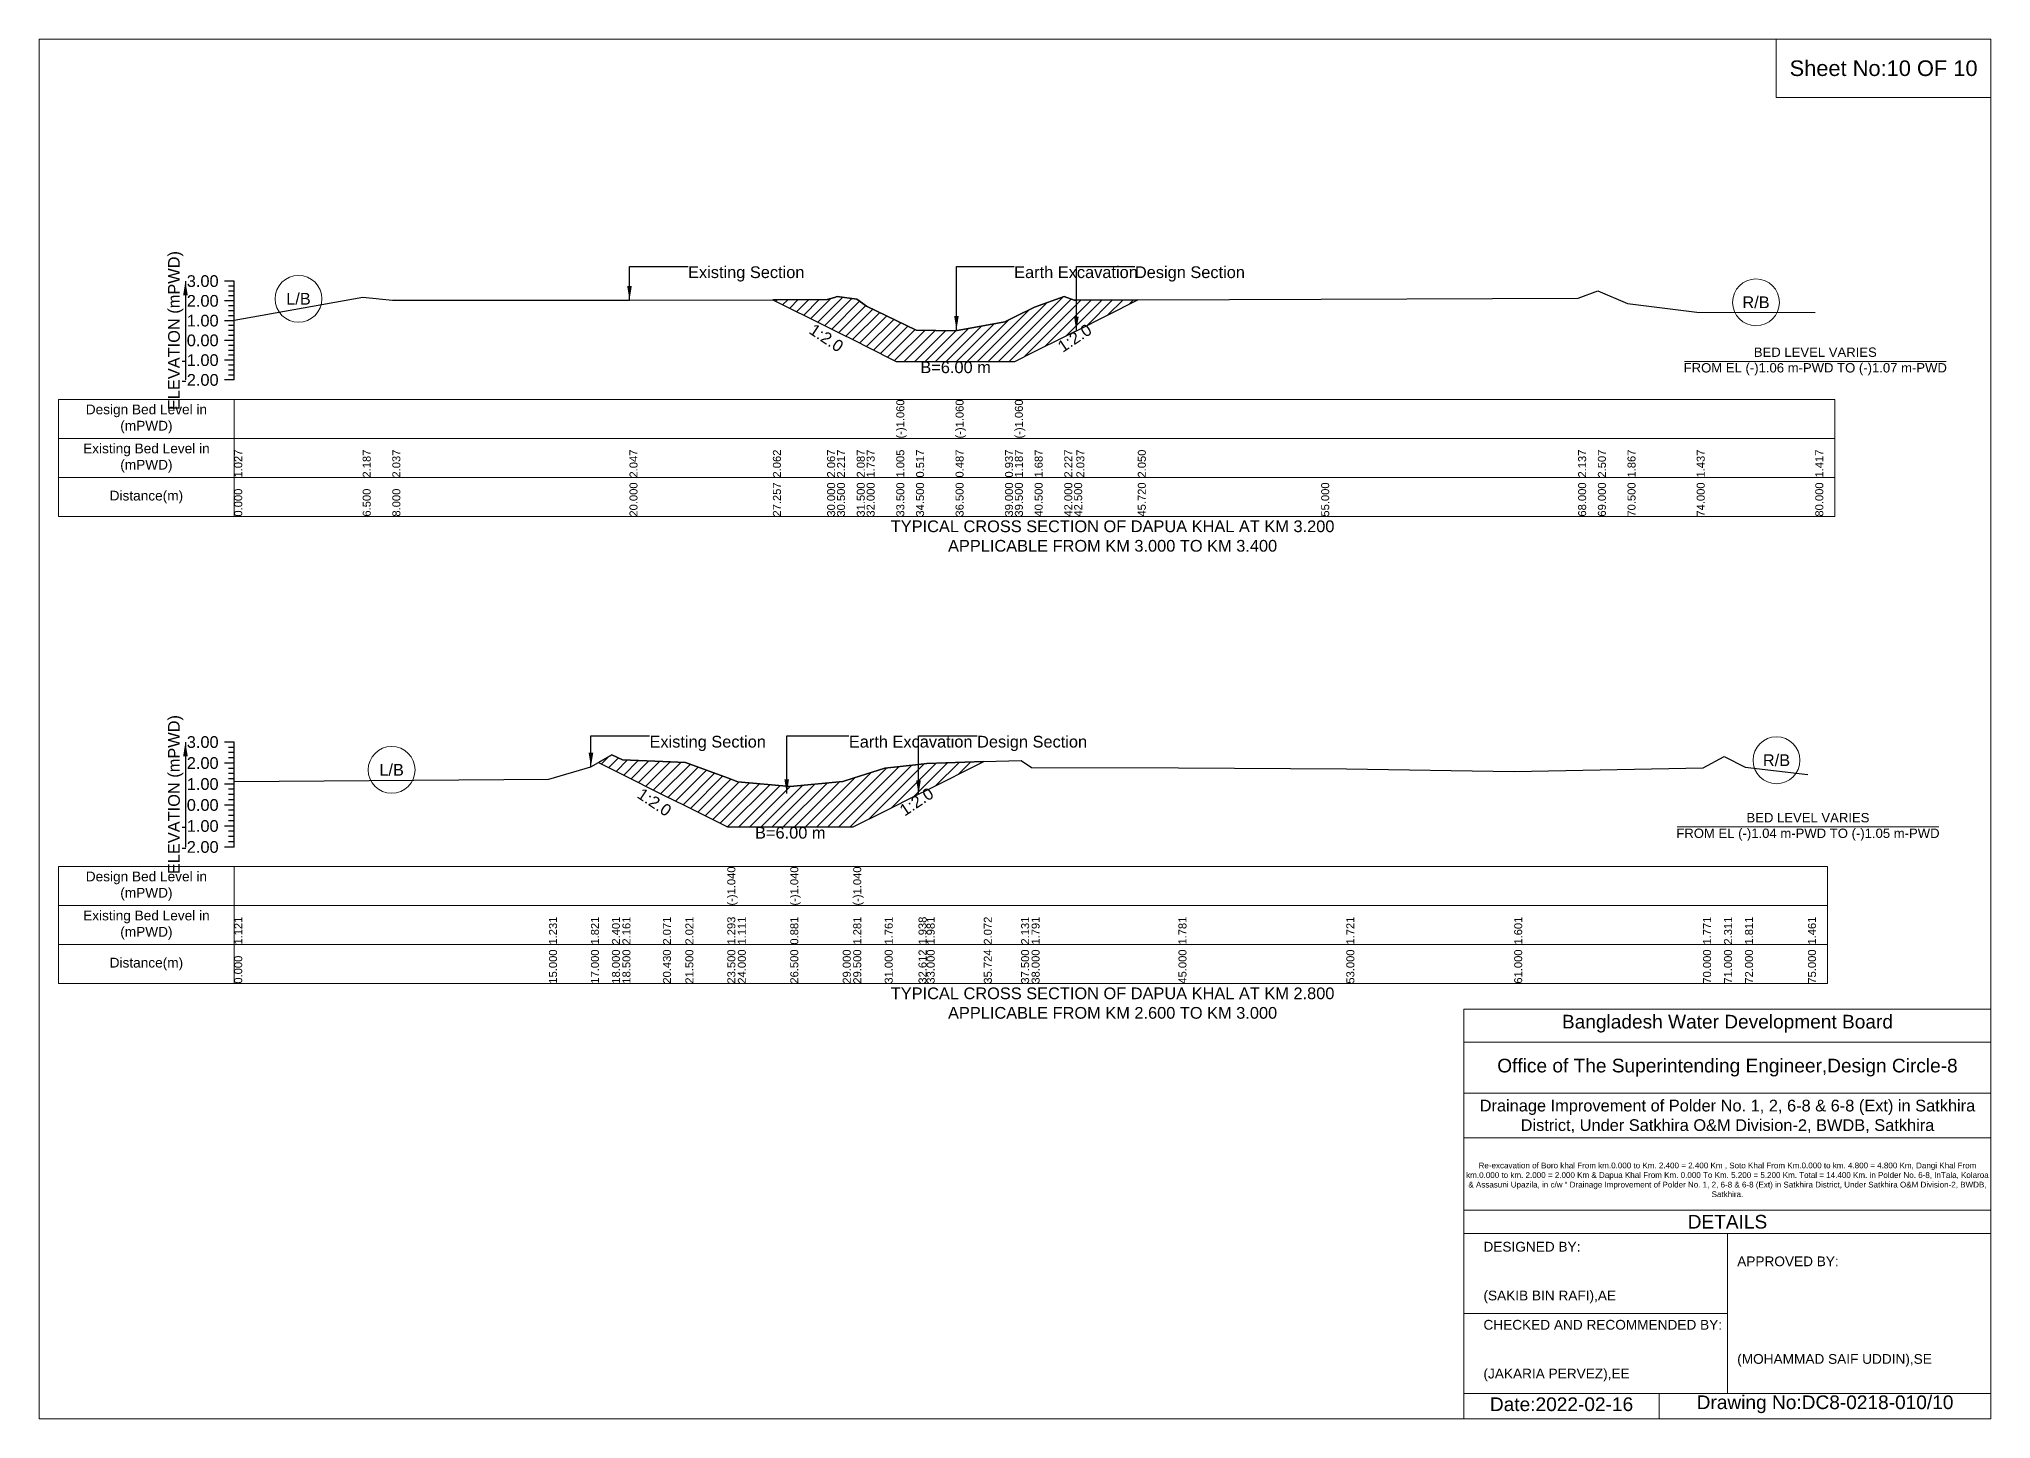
# Model space of a CAD drawing. Header units: inches. Extents: x 91000 to 538000, y -5656 to 0.
# Drawn here: x 400000 to 408000, y -5656 to 0 of the extents above; entities that cross this region are included whole.
import ezdxf

# ---------------------------------------------------------------- set-up
doc = ezdxf.new("R2010")
doc.units = ezdxf.units.IN
doc.header["$LTSCALE"] = 7
doc.header["$MEASUREMENT"] = 0
for name, color, linetype, lineweight in [('Cross section Data Border', 7, 'Continuous', 9), ('Cross Section Labels', 7, 'Continuous', 9), ('Existing_Bed_Level for Xsection', 7, 'Continuous', 25)]:
    doc.layers.add(name, color=color, linetype=linetype, lineweight=lineweight)
doc.styles.get("Standard").update_dxf_attribs({"font": 'arial.ttf'})
doc.dimstyles.get("Standard").update_dxf_attribs({"dimtxt": 45, "dimasz": 60, "dimexe": 0.18, "dimexo": 0.0625, "dimgap": 0.09, "dimtad": 0, "dimtih": 1, "dimtoh": 1, "dimdec": 4, "dimzin": 0, "dimdsep": 46, "dimtxsty": 'Standard', "dimcen": 0.09, "dimadec": 0, "dimazin": 0, "dimtfac": 1, "dimtdec": 4, "dimtofl": 0, "dimtmove": 0, "dimatfit": 3, "dimfxl": 1, "dimtolj": 1, "dimtzin": 0, "dimarcsym": 0})

msp = doc.modelspace()

# ---------------------------------------------------------------- hatches: boundary and pattern name
at = {"layer": 'Existing_Bed_Level for Xsection'}
h = msp.add_hatch(dxfattribs=at)
h.set_pattern_fill('ANSI31', color=256, scale=243, style=0)
h.paths.add_polyline_path([(403007.81474, -1068.46437), (403230, -1179.557), (403260.65737, -1194.88569), (403270.5, -1199.807), (403351.5, -1240.307), (403392, -1260.557), (403513.5, -1321.307), (403594.5, -1321.307), (403756.5, -1321.307), (403959, -1321.307), (403999.5, -1321.307), (404080.5, -1280.807), (404202, -1220.057), (404242.5, -1199.807), (404251.4002, -1195.3569), (404503.3004, -1069.4068), (404251.4002, -1070.4144), (404242.5, -1070.45), (404202, -1055.06), (404080.5, -1098.8), (403999.5, -1139.3), (403959, -1159.55), (403756.5, -1196), (403594.5, -1193.57), (403513.5, -1154.042), (403392, -1094.75), (403351.5, -1066.4), (403270.5, -1055.87), (403260.65737, -1058.82279), (403230, -1068.02)])
h = msp.add_hatch(dxfattribs=at)
h.set_pattern_fill('ANSI31', color=256, scale=258, style=0)
h.paths.add_polyline_path([(402292.97593, -2965.19396), (402348, -2992.706), (402391, -3014.206), (402556.98796, -3097.19998), (402649, -3143.206), (402821, -3229.206), (402864, -3229.206), (403079, -3229.206), (403294, -3229.206), (403337, -3229.206), (403466, -3164.706), (403604.61357, -3095.39921), (403638, -3078.706), (403872.22714, -2961.59243), (403638, -2969.4), (403604.61357, -2973.07251), (403466, -2988.32), (403337, -3029.6), (403294, -3043.36), (403079, -3064), (402864, -3044.22), (402821, -3028.568), (402649, -2965.96), (402556.98796, -2961.6661), (402391, -2953.92), (402348, -2933.28)])

# ---------------------------------------------------------------- linework, layer by layer
at = {"layer": 'Cross section Data Border'}
for points in [[(400080, -1477.447), (407360, -1477.447), (407360, -1957.447), (400080, -1957.447)], [(400080, -3391.766), (407330, -3391.766), (407330, -3871.766), (400080, -3871.766)]]:
    msp.add_lwpolyline(points, close=True, dxfattribs=at)
for points in [[(400800, -1477.447), (400800, -1957.447)], [(400080, -1637.447), (407360, -1637.447)], [(400080, -1797.447), (407360, -1797.447)], [(400800, -3391.766), (400800, -3871.766)], [(400080, -3551.766), (407330, -3551.766)], [(400080, -3711.766), (407330, -3711.766)]]:
    msp.add_lwpolyline(points, dxfattribs=at)
at = {"layer": 'Cross Section Labels'}
for points in [[(400000, 0), (408000, 0), (408000, -5656), (400000, -5656)], [(407120, 0), (408000, 0), (408000, -240), (407120, -240)]]:
    msp.add_lwpolyline(points, close=True, dxfattribs=at)
for points in [[(406744.19427, -1321.307), (407815.80573, -1321.307)], [(406714.19427, -3229.206), (407785.80573, -3229.206)], [(405840, -5656), (405840, -3976), (408000, -3976)], [(405840, -4112), (408000, -4112)], [(405840, -4320), (408000, -4320)], [(405840, -4504), (408000, -4504)], [(405840, -4800), (408000, -4800)], [(405840, -4896), (408000, -4896)], [(406920, -4896), (406920, -5552)], [(405840, -5224), (406920, -5224)], [(405840, -5552), (408000, -5552)], [(406640, -5552), (406640, -5656)]]:
    msp.add_lwpolyline(points, dxfattribs=at)
for centre in [(401063.25, -1064.78), (407037, -1079.36), (407121, -2956.07), (401445, -2995.63)]:
    msp.add_circle(centre, 96, dxfattribs=at)
at = {"layer": 'Existing_Bed_Level for Xsection'}
for points in [[(400800, -992.447), (400760, -992.447)], [(400800, -1012.697), (400776, -1012.697)], [(400800, -1032.947), (400776, -1032.947)], [(400800, -1397.447), (400800, -1316.447), (400800, -1235.447), (400800, -1154.447), (400800, -1073.447), (400800, -992.447)], [(400800, -1152.26), (401326.5, -1058.3), (401448, -1070.45), (402420, -1069.64), (403007.81474, -1068.46437), (403230, -1068.02), (403260.65737, -1058.82279), (403270.5, -1055.87), (403351.5, -1066.4), (403392, -1094.75), (403513.5, -1154.042), (403513.5, -1154.042), (403594.5, -1193.57), (403756.5, -1196), (403756.5, -1196), (403959, -1159.55), (403999.5, -1139.3), (403999.5, -1139.3), (404080.5, -1098.8), (404202, -1055.06), (404242.5, -1070.45), (404251.4002, -1070.4144), (404503.3004, -1069.4068), (405255, -1066.4), (406308, -1062.35), (406389, -1032.38), (406510.5, -1084.22), (406794, -1119.05), (407280, -1120.67)], [(400800, -1073.447), (400760, -1073.447)], [(400800, -1053.197), (400776, -1053.197)], [(400800, -1093.697), (400776, -1093.697)], [(400800, -1113.947), (400776, -1113.947)], [(400800, -1154.447), (400760, -1154.447)], [(400800, -1134.197), (400776, -1134.197)], [(400800, -1174.697), (400776, -1174.697)], [(400800, -1194.947), (400776, -1194.947)], [(400800, -1235.447), (400760, -1235.447)], [(400800, -1215.197), (400776, -1215.197)], [(400800, -1255.697), (400776, -1255.697)], [(400800, -1275.947), (400776, -1275.947)], [(400800, -1316.447), (400760, -1316.447)], [(400800, -1296.197), (400776, -1296.197)], [(400800, -1336.697), (400776, -1336.697)], [(400800, -1356.947), (400776, -1356.947)], [(400800, -1397.447), (400760, -1397.447)], [(400800, -1377.197), (400776, -1377.197)], [(400800, -2881.766), (400760, -2881.766)], [(400800, -2903.266), (400776, -2903.266)], [(400800, -2924.766), (400776, -2924.766)], [(400800, -2946.266), (400776, -2946.266)], [(400800, -3311.766), (400800, -3225.766), (400800, -3139.766), (400800, -3053.766), (400800, -2967.766), (400800, -2881.766)], [(400800, -3043.36), (402090, -3033.9), (402262, -2983.16), (402292.97593, -2965.19396), (402348, -2933.28), (402391, -2953.92), (402556.98796, -2961.6661), (402649, -2965.96), (402821, -3028.568), (402821, -3028.568), (402864, -3044.22), (403079, -3064), (403079, -3064), (403294, -3043.36), (403337, -3029.6), (403337, -3029.6), (403466, -2988.32), (403604.61357, -2973.07251), (403638, -2969.4), (403872.22714, -2961.59243), (404025, -2956.5), (404068, -2985.74), (404670, -2986.6), (405358, -2991.76), (406046, -3002.08), (406820, -2987.46), (406906, -2941.02), (406992, -2984.02), (407250, -3014.12)], [(400800, -2967.766), (400760, -2967.766)], [(400800, -2989.266), (400776, -2989.266)], [(400800, -3010.766), (400776, -3010.766)], [(400800, -3032.266), (400776, -3032.266)], [(400800, -3053.766), (400760, -3053.766)], [(400800, -3075.266), (400776, -3075.266)], [(400800, -3096.766), (400776, -3096.766)], [(400800, -3118.266), (400776, -3118.266)], [(400800, -3139.766), (400760, -3139.766)], [(400800, -3161.266), (400776, -3161.266)], [(400800, -3182.766), (400776, -3182.766)], [(400800, -3225.766), (400760, -3225.766)], [(400800, -3204.266), (400776, -3204.266)], [(400800, -3247.266), (400776, -3247.266)], [(400800, -3268.766), (400776, -3268.766)], [(400800, -3311.766), (400760, -3311.766)], [(400800, -3290.266), (400776, -3290.266)]]:
    msp.add_lwpolyline(points, dxfattribs=at)
for points in [[(403007.81474, -1068.46437), (403007.81474, -1068.46437), (403230, -1179.557), (403260.65737, -1194.88569), (403270.5, -1199.807), (403351.5, -1240.307), (403392, -1260.557), (403513.5, -1321.307), (403513.5, -1321.307), (403594.5, -1321.307), (403756.5, -1321.307), (403756.5, -1321.307), (403959, -1321.307), (403999.5, -1321.307), (403999.5, -1321.307), (404080.5, -1280.807), (404202, -1220.057), (404242.5, -1199.807), (404251.4002, -1195.3569), (404503.3004, -1069.4068), (404503.3004, -1069.4068), (404503.3004, -1069.4068), (404251.4002, -1070.4144), (404242.5, -1070.45), (404202, -1055.06), (404080.5, -1098.8), (403999.5, -1139.3), (403999.5, -1139.3), (403959, -1159.55), (403756.5, -1196), (403756.5, -1196), (403594.5, -1193.57), (403513.5, -1154.042), (403513.5, -1154.042), (403392, -1094.75), (403351.5, -1066.4), (403270.5, -1055.87), (403260.65737, -1058.82279), (403230, -1068.02), (403007.81474, -1068.46437)], [(402292.97593, -2965.19396), (402292.97593, -2965.19396), (402348, -2992.706), (402391, -3014.206), (402556.98796, -3097.19998), (402649, -3143.206), (402821, -3229.206), (402821, -3229.206), (402864, -3229.206), (403079, -3229.206), (403079, -3229.206), (403294, -3229.206), (403337, -3229.206), (403337, -3229.206), (403466, -3164.706), (403604.61357, -3095.39921), (403638, -3078.706), (403872.22714, -2961.59243), (403638, -2969.4), (403604.61357, -2973.07251), (403466, -2988.32), (403337, -3029.6), (403337, -3029.6), (403294, -3043.36), (403079, -3064), (403079, -3064), (402864, -3044.22), (402821, -3028.568), (402821, -3028.568), (402649, -2965.96), (402556.98796, -2961.6661), (402391, -2953.92), (402348, -2933.28), (402292.97593, -2965.19396)]]:
    msp.add_lwpolyline(points, close=True, dxfattribs=at)

# ---------------------------------------------------------------- texts
at = {"layer": 'Cross section Data Border', "char_height": 40, "width": 640, "attachment_point": 5}
for s, insert in [('Design Bed Level in (mPWD)', (400440, -1557.447)), ('Existing Bed Level in (mPWD)', (400440, -1717.447)), ('Distance(m)', (400440, -1877.447)), ('Design Bed Level in (mPWD)', (400440, -3471.766)), ('Existing Bed Level in (mPWD)', (400440, -3631.766)), ('Distance(m)', (400440, -3791.766))]:
    msp.add_mtext(s, dxfattribs=dict(at, insert=insert))
at = {"layer": 'Cross Section Labels'}
for s, insert, char_height, attachment_point in [('Sheet No:10 OF 10', (407560, -120), 64, 5), ('Existing Section', (402660, -931.697), 48, 1), ('Earth Excavation', (403996.5, -931.697), 48, 1), ('Design Section', (404491.4002, -931.697), 48, 1), ('L/B', (401063.25, -1064.78), 48, 5), ('R/B', (407037, -1079.36), 48, 5), ('BED LEVEL VARIES ^JFROM EL (-)1.06 m-PWD TO (-)1.07 m-PWD', (407280, -1321.307), 38.4, 5), ('B=6.00 m', (403756.5, -1321.307), 48, 2), ('TYPICAL CROSS SECTION OF DAPUA KHAL AT KM 3.200^JAPPLICABLE FROM KM 3.000 TO KM 3.400', (404400, -2037.447), 48, 5), ('Existing Section', (402502, -2855.966), 48, 1), ('Earth Excavation', (403319, -2855.966), 48, 1), ('Design Section', (403844.61357, -2855.966), 48, 1), ('R/B', (407121, -2956.07), 48, 5), ('L/B', (401445, -2995.63), 48, 5), ('BED LEVEL VARIES ^JFROM EL (-)1.04 m-PWD TO (-)1.05 m-PWD', (407250, -3229.206), 38.4, 5), ('B=6.00 m', (403079, -3229.206), 48, 2), ('TYPICAL CROSS SECTION OF DAPUA KHAL AT KM 2.800^JAPPLICABLE FROM KM 2.600 TO KM 3.000', (404400, -3951.766), 48, 5), ('Bangladesh Water Development Board', (406920, -4036), 56, 5), ('Office of The Superintending Engineer,Design Circle-8', (406920, -4216), 56, 5)]:
    msp.add_mtext(s, dxfattribs=dict(at, insert=insert, char_height=char_height, attachment_point=attachment_point))
at = {"layer": 'Cross Section Labels', "char_height": 48, "attachment_point": 2}
for insert, rotation in [((403240.40737, -1205.01069), 326.309932474), ((404231.1502, -1205.4819), 33.690067526), ((402535.48796, -3107.94998), 326.309932474), ((403583.11357, -3106.14921), 33.690067526)]:
    msp.add_mtext('1:2.0', dxfattribs=dict(at, insert=insert, rotation=rotation))
at = {"layer": 'Cross Section Labels'}
for s, insert, char_height, width, attachment_point in [('Drainage Improvement of Polder No. 1, 2, 6-8 & 6-8 (Ext) in Satkhira District, Under Satkhira O&M Division-2, BWDB, Satkhira', (406920, -4416), 48, 2240, 5), ('Re-excavation of Boro khal From km.0.000 to Km. 2.400 = 2.400 Km , Soto Khal From Km.0.000 to km. 4.800 = 4.800 Km, Dangi Khal From km.0.000 to km. 2.000 = 2.000 Km & Dapua Khal From Km. 0.000 To Km. 5.200 = 5.200 Km. Total = 14.400 Km. in Polder No. 6-8, InTala, Kolaroa & Assasuni Upazila, in c/w “ Drainage Improvement of Polder No. 1, 2, 6-8 & 6-8 (Ext) in Satkhira District, Under Satkhira O&M Division-2, BWDB, Satkhira.', (406920, -4676), 23.56497918, 2160, 5), ('DETAILS', (406920, -4848), 56, 2240, 5), ('DESIGNED BY:^J^J^J(SAKIB BIN RAFI),AE', (405920, -5056), 40, 1120, 4), ('APPROVED BY:^J^J^J^J^J^J(MOHAMMAD SAIF UDDIN),SE', (406960, -5216), 40, 1120, 4), ('CHECKED AND RECOMMENDED BY:^J^J^J(JAKARIA PERVEZ),EE', (405920, -5376), 40, 1120, 4), ('Date:2022-02-16', (406240, -5596), 56, 1120, 5), ('Drawing No:DC8-0218-010/10', (407320, -5596), 56, 1760, 5)]:
    msp.add_mtext(s, dxfattribs=dict(at, insert=insert, char_height=char_height, width=width, attachment_point=attachment_point))
at = {"layer": 'Existing_Bed_Level for Xsection', "rotation": 90}
for s, insert, char_height, attachment_point in [('ELEVATION (mPWD)', (400560, -1194.947), 48, 5), ('(-)1.060', (403513.5, -1637.447), 32.8, 1), ('(-)1.060', (403756.5, -1637.447), 32.8, 1), ('(-)1.060', (403999.5, -1637.447), 32.8, 1), ('1.027', (400800, -1797.447), 32.8, 1), ('2.187', (401326.5, -1797.447), 32.8, 1), ('2.037', (401448, -1797.447), 32.8, 1), ('2.047', (402420, -1797.447), 32.8, 1), ('2.062', (403007.81474, -1797.447), 32.8, 1), ('2.067', (403230, -1797.447), 32.8, 1), ('2.217', (403270.5, -1797.447), 32.8, 1), ('2.087', (403351.5, -1797.447), 32.8, 1), ('1.737', (403392, -1797.447), 32.8, 1), ('1.005', (403513.5, -1797.447), 32.8, 1), ('0.517', (403594.5, -1797.447), 32.8, 1), ('0.487', (403756.5, -1797.447), 32.8, 1), ('0.937', (403959, -1797.447), 32.8, 1), ('1.187', (403999.5, -1797.447), 32.8, 1), ('1.687', (404080.5, -1797.447), 32.8, 1), ('2.227', (404202, -1797.447), 32.8, 1), ('2.037', (404251.4002, -1797.447), 32.8, 1), ('2.050', (404503.3004, -1797.447), 32.8, 1), ('2.137', (406308, -1797.447), 32.8, 1), ('2.507', (406389, -1797.447), 32.8, 1), ('1.867', (406510.5, -1797.447), 32.8, 1), ('1.437', (406794, -1797.447), 32.8, 1), ('1.417', (407280, -1797.447), 32.8, 1), ('20.000', (402420, -1957.447), 32.8, 1), ('27.257', (403007.81474, -1957.447), 32.8, 1), ('30.000', (403230, -1957.447), 32.8, 1), ('30.500', (403270.5, -1957.447), 32.8, 1), ('31.500', (403351.5, -1957.447), 32.8, 1), ('32.000', (403392, -1957.447), 32.8, 1), ('33.500', (403513.5, -1957.447), 32.8, 1), ('34.500', (403594.5, -1957.447), 32.8, 1), ('36.500', (403756.5, -1957.447), 32.8, 1), ('39.000', (403959, -1957.447), 32.8, 1), ('39.500', (403999.5, -1957.447), 32.8, 1), ('40.500', (404080.5, -1957.447), 32.8, 1), ('42.000', (404202, -1957.447), 32.8, 1), ('42.500', (404242.5, -1957.447), 32.8, 1), ('45.720', (404503.3004, -1957.447), 32.8, 1), ('55.000', (405255, -1957.447), 32.8, 1), ('68.000', (406308, -1957.447), 32.8, 1), ('69.000', (406389, -1957.447), 32.8, 1), ('70.500', (406510.5, -1957.447), 32.8, 1), ('74.000', (406794, -1957.447), 32.8, 1), ('80.000', (407280, -1957.447), 32.8, 1), ('0.000', (400800, -1957.447), 32.8, 1), ('6.500', (401326.5, -1957.447), 32.8, 1), ('8.000', (401448, -1957.447), 32.8, 1), ('ELEVATION (mPWD)', (400560, -3096.766), 48, 5), ('(-)1.040', (402821, -3551.766), 32.8, 1), ('(-)1.040', (403079, -3551.766), 32.8, 1), ('(-)1.040', (403337, -3551.766), 32.8, 1), ('1.121', (400800, -3711.766), 32.8, 1), ('1.231', (402090, -3711.766), 32.8, 1), ('1.821', (402262, -3711.766), 32.8, 1), ('2.401', (402348, -3711.766), 32.8, 1), ('2.161', (402391, -3711.766), 32.8, 1), ('2.071', (402556.98796, -3711.766), 32.8, 1), ('2.021', (402649, -3711.766), 32.8, 1), ('1.293', (402821, -3711.766), 32.8, 1), ('1.111', (402864, -3711.766), 32.8, 1), ('0.881', (403079, -3711.766), 32.8, 1), ('1.281', (403337, -3711.766), 32.8, 1), ('1.761', (403466, -3711.766), 32.8, 1), ('1.938', (403604.61357, -3711.766), 32.8, 1), ('1.981', (403638, -3711.766), 32.8, 1), ('2.072', (403872.22714, -3711.766), 32.8, 1), ('2.131', (404025, -3711.766), 32.8, 1), ('1.791', (404068, -3711.766), 32.8, 1), ('1.781', (404670, -3711.766), 32.8, 1), ('1.721', (405358, -3711.766), 32.8, 1), ('1.601', (406046, -3711.766), 32.8, 1), ('1.771', (406820, -3711.766), 32.8, 1), ('2.311', (406906, -3711.766), 32.8, 1), ('1.811', (406992, -3711.766), 32.8, 1), ('1.461', (407250, -3711.766), 32.8, 1), ('0.000', (400800, -3871.766), 32.8, 1), ('15.000', (402090, -3871.766), 32.8, 1), ('17.000', (402262, -3871.766), 32.8, 1), ('18.000', (402348, -3871.766), 32.8, 1), ('18.500', (402391, -3871.766), 32.8, 1), ('20.430', (402556.98796, -3871.766), 32.8, 1), ('21.500', (402649, -3871.766), 32.8, 1), ('23.500', (402821, -3871.766), 32.8, 1), ('24.000', (402864, -3871.766), 32.8, 1), ('26.500', (403079, -3871.766), 32.8, 1), ('29.000', (403294, -3871.766), 32.8, 1), ('29.500', (403337, -3871.766), 32.8, 1), ('31.000', (403466, -3871.766), 32.8, 1), ('32.612', (403604.61357, -3871.766), 32.8, 1), ('33.000', (403638, -3871.766), 32.8, 1), ('35.724', (403872.22714, -3871.766), 32.8, 1), ('37.500', (404025, -3871.766), 32.8, 1), ('38.000', (404068, -3871.766), 32.8, 1), ('45.000', (404670, -3871.766), 32.8, 1), ('53.000', (405358, -3871.766), 32.8, 1), ('61.000', (406046, -3871.766), 32.8, 1), ('70.000', (406820, -3871.766), 32.8, 1), ('71.000', (406906, -3871.766), 32.8, 1), ('72.000', (406992, -3871.766), 32.8, 1), ('75.000', (407250, -3871.766), 32.8, 1)]:
    msp.add_mtext(s, dxfattribs=dict(at, insert=insert, char_height=char_height, attachment_point=attachment_point))
at = {"layer": 'Existing_Bed_Level for Xsection', "char_height": 48, "attachment_point": 6}
for s, insert in [('3.00', (400736, -992.447)), ('2.00', (400736, -1073.447)), ('1.00', (400736, -1154.447)), ('0.00', (400736, -1235.447)), ('-1.00', (400736, -1316.447)), ('-2.00', (400736, -1397.447)), ('3.00', (400736, -2881.766)), ('2.00', (400736, -2967.766)), ('1.00', (400736, -3053.766)), ('0.00', (400736, -3139.766)), ('-1.00', (400736, -3225.766)), ('-2.00', (400736, -3311.766))]:
    msp.add_mtext(s, dxfattribs=dict(at, insert=insert))

# ---------------------------------------------------------------- leaders
at = {"layer": 'Cross Section Labels', "annotation_type": 0, "has_hookline": 1, "hookline_direction": 0}
for points, text_width in [([(402420, -1069.64), (402420, -931.697), (402659.91, -931.697)], 467.16508), ([(403760.0334, -1192.29851), (403760.0334, -931.697), (403996.41, -931.697)], 496.99318), ([(404251.4002, -1195.3569), (404251.4002, -931.697), (404491.3102, -931.697)], 441.23329), ([(402262, -2983.16), (402262, -2855.966), (402501.91, -2855.966)], 467.16508), ([(403064.33347, -3092.10929), (403064.33347, -2855.966), (403318.91, -2855.966)], 496.99318), ([(403604.61357, -3095.39921), (403604.61357, -2855.966), (403844.52357, -2855.966)], 441.23329)]:
    msp.add_leader(points, dimstyle='Standard', override={"dimasz": 57.6}, dxfattribs=dict(at, text_width=text_width))
at = {"layer": 'Existing_Bed_Level for Xsection'}
for points in [[(400600, -992.447), (400600, -1397.447)], [(400600, -2881.766), (400600, -3311.766)]]:
    msp.add_leader(points, dimstyle='Standard', override={"dimasz": 57.6}, dxfattribs=at)

doc.saveas('drawing.dxf')
